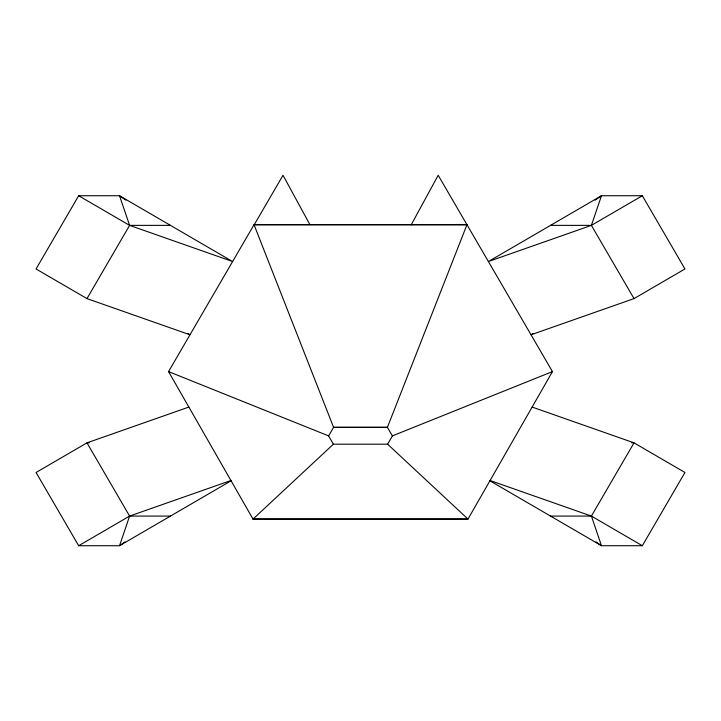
<?xml version="1.0" encoding="UTF-8"?>
<svg xmlns="http://www.w3.org/2000/svg" width="721" height="721" viewBox="0 0 721 721"><rect width="100%" height="100%" fill="white"/><g stroke="black" fill="none" stroke-linecap="round" stroke-linejoin="round"><path stroke-width="1.08" d="M89.188 442.847L86.98 442.847L129.6 516.083L119.524 545.725L78.67 545.725L36.05 472.489L86.98 442.847L188.866 407.068M634.02 298.611L591.4 225.376L601.476 195.733L642.33 195.733L684.95 268.969L634.02 298.611L531.017 334.778L532.954 333.643M466.965 224.709L387.411 427.337L392.386 435.89L387.628 444.199L333.372 444.199L253.017 519.084L168.552 371.603L254.035 224.709L466.965 224.709L254.252 224.709L283.02 175.275L309.949 224.709M411.159 224.907L438.197 175.275L552.448 371.603L467.983 519.084L253.017 519.084L467.983 519.084L387.628 444.199M78.67 195.733L129.6 225.376L232.604 261.543L119.524 195.733L78.67 195.733L36.05 268.969L86.98 298.611L189.984 334.778L188.046 333.643M86.98 298.611L129.6 225.376L119.524 195.733L125.896 200.168M333.372 444.199L328.614 435.89L333.589 427.337L254.035 224.709M596.015 541.922L601.476 545.725L591.4 516.083L634.02 442.847L684.95 472.489L642.33 545.725L601.476 545.725L489.91 480.79M595.104 200.168L601.476 195.733L488.396 261.543L591.4 225.376L642.33 195.733M124.985 541.922L119.524 545.725L231.09 480.79M78.67 545.725L129.6 516.083L230.927 480.501M392.386 435.89L552.448 371.603M129.6 225.376L170.453 225.376M550.547 225.376L591.4 225.376M631.812 442.847L634.02 442.847L532.134 407.068M129.6 516.083L170.453 516.083M550.547 516.083L591.4 516.083L642.33 545.725M490.073 480.501L591.4 516.083M168.552 371.603L328.614 435.89M387.411 427.337L333.589 427.337L387.411 427.337"/></g></svg>
